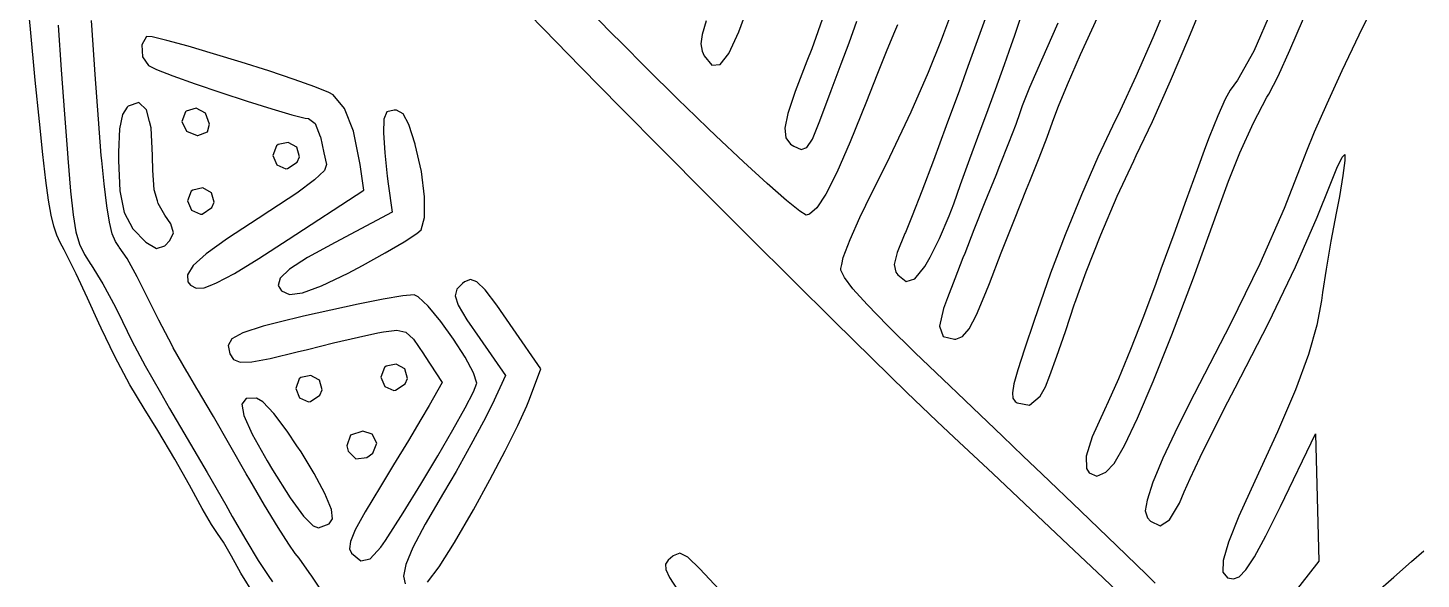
# Model space of a CAD drawing. Header units: inches. Extents: x -2.16 to 7.19, y -6.87 to -1.22.
# Drawn here: x -2.15 to -1.538, y -4.839 to -4.597 of the extents above; entities that cross this region are included whole.
import ezdxf

# ---------------------------------------------------------------- set-up
doc = ezdxf.new("R2010")
doc.units = ezdxf.units.IN
doc.header["$MEASUREMENT"] = 0
doc.layers.add('Front', color=13, linetype='CONTINUOUS', true_color=0xc83434)

msp = doc.modelspace()

# ---------------------------------------------------------------- linework, layer by layer
at = {"layer": 'Front', "linetype": 'CONTINUOUS'}
for p, q in [((-2.14895, -4.59725), (-2.15008, -4.5853)), ((-1.93765, -4.58244), (-1.92331, -4.59727)), ((-1.8939, -4.59849), (-1.90834, -4.58356)), ((-1.64822, -4.58345), (-1.65557, -4.60108)), ((-1.63973, -4.60103), (-1.63235, -4.5829)), ((-1.55732, -4.58408), (-1.56503, -4.5999)), ((-1.83758, -4.59841), (-1.83552, -4.5928)), ((-1.79999, -4.59045), (-1.80554, -4.60584)), ((-1.74746, -4.59917), (-1.74479, -4.59208)), ((-1.72809, -4.58941), (-1.73689, -4.6137)), ((-1.71644, -4.6003), (-1.71296, -4.59025)), ((-1.68731, -4.60838), (-1.67996, -4.5921)), ((-1.60334, -4.5891), (-1.61111, -4.60685)), ((-1.5953, -4.6065), (-1.58937, -4.5925)), ((-2.14681, -4.61968), (-2.14895, -4.59725)), ((-2.13675, -4.59544), (-2.13542, -4.61514)), ((-2.12144, -4.60419), (-2.12217, -4.59344)), ((-1.92331, -4.59727), (-1.90713, -4.61386)), ((-1.88871, -4.60374), (-1.8939, -4.59849)), ((-1.85196, -4.59353), (-1.85367, -4.59953)), ((-1.84194, -4.60799), (-1.83758, -4.59841)), ((-1.78912, -4.6032), (-1.78576, -4.59371)), ((-1.76781, -4.5953), (-1.76959, -4.5995)), ((-1.74843, -4.60187), (-1.74746, -4.59917)), ((-1.69728, -4.59459), (-1.70455, -4.61086)), ((-2.12055, -4.61724), (-2.12144, -4.60419)), ((-2.09797, -4.60043), (-2.10005, -4.60419)), ((-2.10005, -4.60419), (-2.09962, -4.60944)), ((-2.09541, -4.60066), (-2.09797, -4.60043)), ((-2.08896, -4.60218), (-2.09541, -4.60066)), ((-2.07965, -4.60473), (-2.08896, -4.60218)), ((-2.06843, -4.60802), (-2.07965, -4.60473)), ((-1.87886, -4.61372), (-1.88871, -4.60374)), ((-1.85367, -4.59953), (-1.85419, -4.60374)), ((-1.85419, -4.60374), (-1.85372, -4.60685)), ((-1.79262, -4.61251), (-1.78912, -4.6032)), ((-1.76959, -4.5995), (-1.77274, -4.60726)), ((-1.75412, -4.61609), (-1.74843, -4.60187)), ((-1.7208, -4.61276), (-1.7177, -4.60399)), ((-1.7177, -4.60399), (-1.71644, -4.6003)), ((-1.65557, -4.60108), (-1.66302, -4.61813)), ((-1.6478, -4.61994), (-1.63973, -4.60103)), ((-1.56503, -4.5999), (-1.57246, -4.61559)), ((-2.09962, -4.60944), (-2.09712, -4.61328)), ((-2.05628, -4.61175), (-2.06843, -4.60802)), ((-1.85372, -4.60685), (-1.85281, -4.60892)), ((-1.85281, -4.60892), (-1.84939, -4.6131)), ((-1.84582, -4.61284), (-1.84194, -4.60799)), ((-1.80767, -4.61136), (-1.81282, -4.62471)), ((-1.80554, -4.60584), (-1.80767, -4.61136)), ((-1.77274, -4.60726), (-1.77683, -4.61746)), ((-1.70455, -4.61086), (-1.70979, -4.62295)), ((-1.69309, -4.62151), (-1.68731, -4.60838)), ((-1.61111, -4.60685), (-1.61835, -4.61972)), ((-1.60055, -4.61797), (-1.5953, -4.6065)), ((-2.13542, -4.61514), (-2.13403, -4.63464)), ((-2.1191, -4.63687), (-2.12055, -4.61724)), ((-2.09712, -4.61328), (-2.09354, -4.61497)), ((-2.09354, -4.61497), (-2.08629, -4.61775)), ((-2.08629, -4.61775), (-2.07648, -4.62123)), ((-2.04417, -4.61562), (-2.05628, -4.61175)), ((-2.03306, -4.61933), (-2.04417, -4.61562)), ((-1.90713, -4.61386), (-1.88955, -4.63175)), ((-1.86399, -4.62842), (-1.87886, -4.61372)), ((-1.84939, -4.6131), (-1.84582, -4.61284)), ((-1.79698, -4.62421), (-1.79262, -4.61251)), ((-1.77683, -4.61746), (-1.78141, -4.629)), ((-1.76183, -4.63355), (-1.75412, -4.61609)), ((-1.73689, -4.6137), (-1.74063, -4.62405)), ((-1.72475, -4.62371), (-1.7208, -4.61276)), ((-1.57246, -4.61559), (-1.57914, -4.63013)), ((-2.14502, -4.6379), (-2.14681, -4.61968)), ((-2.07648, -4.62123), (-2.06523, -4.62505)), ((-2.02393, -4.62259), (-2.03306, -4.61933)), ((-2.01775, -4.62509), (-2.02393, -4.62259)), ((-1.729, -4.6353), (-1.72475, -4.62371)), ((-1.70979, -4.62295), (-1.71303, -4.63095)), ((-1.69709, -4.63105), (-1.69309, -4.62151)), ((-1.66302, -4.61813), (-1.66989, -4.633)), ((-1.65577, -4.63781), (-1.6478, -4.61994)), ((-1.61835, -4.61972), (-1.62154, -4.62405)), ((-1.60464, -4.62581), (-1.60055, -4.61797)), ((-2.10131, -4.62952), (-2.10596, -4.63112)), ((-2.09796, -4.63271), (-2.10131, -4.62952)), ((-2.06523, -4.62505), (-2.05367, -4.62884)), ((-2.05367, -4.62884), (-2.0429, -4.63223)), ((-2.0159, -4.62616), (-2.01775, -4.62509)), ((-2.01089, -4.63207), (-2.0159, -4.62616)), ((-1.86088, -4.63145), (-1.86399, -4.62842)), ((-1.81282, -4.62471), (-1.81599, -4.63427)), ((-1.80061, -4.63405), (-1.79698, -4.62421)), ((-1.78143, -4.62905), (-1.78863, -4.64686)), ((-1.78141, -4.629), (-1.78143, -4.62905)), ((-1.74063, -4.62405), (-1.74636, -4.63981)), ((-1.62376, -4.628), (-1.62705, -4.63536)), ((-1.62154, -4.62405), (-1.62376, -4.628)), ((-1.61135, -4.63846), (-1.6054, -4.62711)), ((-1.6054, -4.62711), (-1.60464, -4.62581)), ((-2.13403, -4.63464), (-2.13272, -4.65174)), ((-2.10855, -4.63485), (-2.10975, -4.64115)), ((-2.1065, -4.63155), (-2.10855, -4.63485)), ((-2.10596, -4.63112), (-2.1065, -4.63155)), ((-2.09663, -4.63791), (-2.09796, -4.63271)), ((-2.08075, -4.63355), (-2.08239, -4.63791)), ((-2.08052, -4.63333), (-2.08075, -4.63355)), ((-2.07612, -4.63193), (-2.08052, -4.63333)), ((-2.07204, -4.63415), (-2.07612, -4.63193)), ((-2.07025, -4.63897), (-2.07204, -4.63415)), ((-2.0429, -4.63223), (-2.03403, -4.63486)), ((-2.03403, -4.63486), (-2.0282, -4.63634)), ((-2.00699, -4.64215), (-2.01089, -4.63207)), ((-1.99224, -4.63359), (-1.99359, -4.63685)), ((-1.98901, -4.6328), (-1.99224, -4.63359)), ((-1.98804, -4.63287), (-1.98901, -4.6328)), ((-1.98511, -4.63454), (-1.98804, -4.63287)), ((-1.98258, -4.63919), (-1.98511, -4.63454)), ((-1.88955, -4.63175), (-1.871, -4.65052)), ((-1.85115, -4.64081), (-1.86088, -4.63145)), ((-1.81599, -4.63427), (-1.8173, -4.64081)), ((-1.80218, -4.63828), (-1.80061, -4.63405)), ((-1.77115, -4.65335), (-1.76183, -4.63355)), ((-1.73146, -4.64197), (-1.729, -4.6353)), ((-1.71411, -4.63405), (-1.71586, -4.63914)), ((-1.71303, -4.63095), (-1.71411, -4.63405)), ((-1.69911, -4.63655), (-1.69709, -4.63105)), ((-1.66989, -4.633), (-1.67328, -4.6399)), ((-1.62705, -4.63536), (-1.63082, -4.64481)), ((-1.57914, -4.63013), (-1.58459, -4.64248)), ((-2.1435, -4.65242), (-2.14502, -4.6379)), ((-2.11779, -4.65276), (-2.1191, -4.63687)), ((-2.10975, -4.64115), (-2.11022, -4.65131)), ((-2.09593, -4.64062), (-2.09663, -4.63791)), ((-2.09527, -4.6528), (-2.09593, -4.64062)), ((-2.08239, -4.63791), (-2.08035, -4.64206)), ((-2.08035, -4.64206), (-2.07566, -4.64404)), ((-2.0711, -4.64233), (-2.07025, -4.63897)), ((-2.0282, -4.63634), (-2.02677, -4.63655)), ((-2.02677, -4.63655), (-2.02376, -4.63878)), ((-2.02376, -4.63878), (-2.02156, -4.64443)), ((-2.00402, -4.65679), (-2.00699, -4.64215)), ((-1.99359, -4.63685), (-1.99372, -4.6428)), ((-1.97983, -4.6478), (-1.98258, -4.63919)), ((-1.84766, -4.64416), (-1.85115, -4.64081)), ((-1.8173, -4.64081), (-1.81687, -4.64507)), ((-1.80522, -4.64563), (-1.80218, -4.63828)), ((-1.74636, -4.63981), (-1.75198, -4.65494)), ((-1.73597, -4.65433), (-1.73146, -4.64197)), ((-1.71586, -4.63914), (-1.71898, -4.64738)), ((-1.702, -4.64471), (-1.69962, -4.63816)), ((-1.69962, -4.63816), (-1.69911, -4.63655)), ((-1.67328, -4.6399), (-1.67977, -4.65353)), ((-1.66285, -4.6528), (-1.65577, -4.63781)), ((-1.61739, -4.65164), (-1.61135, -4.63846)), ((-2.07566, -4.64404), (-2.07532, -4.64405)), ((-2.07532, -4.64405), (-2.0711, -4.64233)), ((-2.0401, -4.64799), (-2.04075, -4.64855)), ((-2.03572, -4.64703), (-2.0401, -4.64799)), ((-2.03186, -4.64918), (-2.03572, -4.64703)), ((-2.02156, -4.64443), (-2.02151, -4.64467)), ((-2.02151, -4.64467), (-2.02003, -4.65159)), ((-1.99372, -4.6428), (-1.99317, -4.65163)), ((-1.9798, -4.64794), (-1.97983, -4.6478)), ((-1.97709, -4.65991), (-1.9798, -4.64794)), ((-1.83556, -4.65555), (-1.84766, -4.64416)), ((-1.81687, -4.64507), (-1.8148, -4.64782)), ((-1.8148, -4.64782), (-1.81337, -4.64877)), ((-1.80766, -4.64932), (-1.80522, -4.64563)), ((-1.78863, -4.64686), (-1.79452, -4.66032)), ((-1.71898, -4.64738), (-1.72291, -4.65732)), ((-1.70552, -4.65383), (-1.702, -4.64471)), ((-1.63082, -4.64481), (-1.6324, -4.64905)), ((-1.58459, -4.64248), (-1.58833, -4.65159)), ((-2.14218, -4.66377), (-2.1435, -4.65242)), ((-2.13272, -4.65174), (-2.13254, -4.65405)), ((-2.13254, -4.65405), (-2.1313, -4.66846)), ((-2.11757, -4.65505), (-2.11779, -4.65276)), ((-2.11022, -4.65131), (-2.11025, -4.65505)), ((-2.09525, -4.6532), (-2.09527, -4.6528)), ((-2.09517, -4.6592), (-2.09525, -4.6532)), ((-2.04075, -4.64855), (-2.04235, -4.6528)), ((-2.04235, -4.6528), (-2.04066, -4.6569)), ((-2.03071, -4.65339), (-2.03186, -4.64918)), ((-2.03173, -4.6557), (-2.03071, -4.65339)), ((-2.02003, -4.65159), (-2.01877, -4.65677)), ((-1.99317, -4.65163), (-1.99211, -4.66185)), ((-1.871, -4.65052), (-1.85192, -4.66972)), ((-1.81337, -4.64877), (-1.81015, -4.65011)), ((-1.81015, -4.65011), (-1.80766, -4.64932)), ((-1.78168, -4.67461), (-1.77115, -4.65335)), ((-1.74006, -4.66563), (-1.73597, -4.65433)), ((-1.70963, -4.66405), (-1.70552, -4.65383)), ((-1.67977, -4.65353), (-1.68699, -4.67008)), ((-1.66397, -4.65509), (-1.66285, -4.6528)), ((-1.6324, -4.64905), (-1.63607, -4.65908)), ((-1.62231, -4.66405), (-1.61739, -4.65164)), ((-1.58879, -4.65283), (-1.59788, -4.67607)), ((-1.58833, -4.65159), (-1.58879, -4.65283)), ((-1.57471, -4.65838), (-1.57233, -4.65355)), ((-1.57233, -4.65355), (-1.57114, -4.65232)), ((-1.57114, -4.65232), (-1.57113, -4.65508)), ((-2.11656, -4.66532), (-2.11757, -4.65505)), ((-2.11025, -4.65505), (-2.10969, -4.66829)), ((-2.09449, -4.66789), (-2.09517, -4.6592)), ((-2.04066, -4.6569), (-2.03673, -4.65867)), ((-2.03673, -4.65867), (-2.03591, -4.65858)), ((-2.03591, -4.65858), (-2.03173, -4.6557)), ((-2.01975, -4.65939), (-2.02401, -4.6635)), ((-2.01877, -4.65677), (-2.01975, -4.65939)), ((-2.00233, -4.66803), (-2.00402, -4.65679)), ((-1.97569, -4.67104), (-1.97709, -4.65991)), ((-1.82506, -4.66517), (-1.83556, -4.65555)), ((-1.79452, -4.66032), (-1.79931, -4.66984)), ((-1.75198, -4.65494), (-1.75709, -4.66844)), ((-1.72291, -4.65732), (-1.72462, -4.66155)), ((-1.67121, -4.67077), (-1.66397, -4.65509)), ((-1.63607, -4.65908), (-1.64091, -4.67236)), ((-1.57767, -4.66575), (-1.57471, -4.65838)), ((-1.57113, -4.65508), (-1.57199, -4.66165)), ((-2.14099, -4.67246), (-2.14218, -4.66377)), ((-2.11538, -4.67497), (-2.11656, -4.66532)), ((-2.02401, -4.6635), (-2.03188, -4.66935)), ((-1.99211, -4.66185), (-1.99166, -4.6653)), ((-1.99166, -4.6653), (-1.98988, -4.6778)), ((-1.81664, -4.67259), (-1.82506, -4.66517)), ((-1.74305, -4.67405), (-1.74006, -4.66563)), ((-1.72462, -4.66155), (-1.7294, -4.67333)), ((-1.71107, -4.66758), (-1.70963, -4.66405)), ((-1.62693, -4.67695), (-1.62231, -4.66405)), ((-1.58328, -4.67999), (-1.57767, -4.66575)), ((-1.57199, -4.66165), (-1.57356, -4.67091)), ((-2.13984, -4.67902), (-2.14099, -4.67246)), ((-2.1313, -4.66846), (-2.13017, -4.67889)), ((-2.10969, -4.66829), (-2.10775, -4.67788)), ((-2.09315, -4.6728), (-2.09449, -4.66789)), ((-2.09283, -4.67399), (-2.09315, -4.6728)), ((-2.07825, -4.66855), (-2.07985, -4.6728)), ((-2.07985, -4.6728), (-2.07816, -4.6769)), ((-2.0776, -4.66799), (-2.07825, -4.66855)), ((-2.07322, -4.66703), (-2.0776, -4.66799)), ((-2.06936, -4.66918), (-2.07322, -4.66703)), ((-2.06821, -4.67339), (-2.06936, -4.66918)), ((-2.03188, -4.66935), (-2.04369, -4.67722)), ((-2.03562, -4.68979), (-2.00233, -4.66803)), ((-1.97568, -4.68002), (-1.97569, -4.67104)), ((-1.85192, -4.66972), (-1.83273, -4.68893)), ((-1.8108, -4.67736), (-1.81664, -4.67259)), ((-1.79931, -4.66984), (-1.80321, -4.67582)), ((-1.75709, -4.66844), (-1.76133, -4.67933)), ((-1.71645, -4.681), (-1.71107, -4.66758)), ((-1.68699, -4.67008), (-1.69417, -4.6877)), ((-1.67846, -4.6877), (-1.67121, -4.67077)), ((-1.64091, -4.67236), (-1.6464, -4.68742)), ((-1.57356, -4.67091), (-1.57493, -4.67812)), ((-2.13866, -4.68396), (-2.13984, -4.67902)), ((-2.13017, -4.67889), (-2.12893, -4.68634)), ((-2.11419, -4.68213), (-2.11538, -4.67497)), ((-2.10775, -4.67788), (-2.104, -4.68504)), ((-2.08985, -4.67904), (-2.09283, -4.67399)), ((-2.07816, -4.6769), (-2.07423, -4.67867)), ((-2.07423, -4.67867), (-2.07341, -4.67858)), ((-2.07341, -4.67858), (-2.06923, -4.6757)), ((-2.06923, -4.6757), (-2.06821, -4.67339)), ((-2.04369, -4.67722), (-2.04885, -4.68052)), ((-1.98988, -4.6778), (-2.01506, -4.69104)), ((-1.80801, -4.67905), (-1.8108, -4.67736)), ((-1.80645, -4.67867), (-1.80801, -4.67905)), ((-1.80321, -4.67582), (-1.80645, -4.67867)), ((-1.7844, -4.68014), (-1.78168, -4.67461)), ((-1.74503, -4.67934), (-1.74305, -4.67405)), ((-1.7294, -4.67333), (-1.73424, -4.68552)), ((-1.63773, -4.70659), (-1.62693, -4.67695)), ((-1.59788, -4.67607), (-1.60859, -4.70039)), ((-1.57493, -4.67812), (-1.57728, -4.69051)), ((-2.13738, -4.68782), (-2.13866, -4.68396)), ((-2.11295, -4.68721), (-2.11419, -4.68213)), ((-2.104, -4.68504), (-2.09815, -4.69092)), ((-2.0873, -4.68281), (-2.08985, -4.67904)), ((-2.08601, -4.68683), (-2.0873, -4.68281)), ((-2.04885, -4.68052), (-2.06226, -4.68927)), ((-1.97716, -4.68555), (-1.97568, -4.68002)), ((-1.78869, -4.68979), (-1.7844, -4.68014)), ((-1.76133, -4.67933), (-1.76432, -4.68661)), ((-1.74931, -4.68938), (-1.74503, -4.67934)), ((-1.72225, -4.69569), (-1.71645, -4.681)), ((-1.59283, -4.70173), (-1.58328, -4.67999)), ((-2.13591, -4.6911), (-2.13738, -4.68782)), ((-2.13419, -4.69433), (-2.13591, -4.6911)), ((-2.12893, -4.68634), (-2.12736, -4.69181)), ((-2.11162, -4.69062), (-2.11295, -4.68721)), ((-2.11016, -4.6928), (-2.11162, -4.69062)), ((-2.09815, -4.69092), (-2.09347, -4.69375)), ((-2.08988, -4.69256), (-2.08766, -4.69019)), ((-2.08766, -4.69019), (-2.08601, -4.68683)), ((-2.06226, -4.68927), (-2.07166, -4.69604)), ((-2.04857, -4.69814), (-2.03562, -4.68979)), ((-2.01506, -4.69104), (-2.02713, -4.69767)), ((-1.99302, -4.69567), (-1.98473, -4.6908)), ((-1.98473, -4.6908), (-1.97908, -4.68716)), ((-1.97908, -4.68716), (-1.97716, -4.68555)), ((-1.83273, -4.68893), (-1.81388, -4.7077)), ((-1.79164, -4.69766), (-1.78869, -4.68979)), ((-1.76455, -4.68714), (-1.76797, -4.69548)), ((-1.76432, -4.68661), (-1.76455, -4.68714)), ((-1.75342, -4.6976), (-1.74931, -4.68938)), ((-1.73424, -4.68552), (-1.73828, -4.69586)), ((-1.69417, -4.6877), (-1.70053, -4.70454)), ((-1.68494, -4.70401), (-1.67846, -4.6877)), ((-1.6464, -4.68742), (-1.652, -4.70281)), ((-1.57728, -4.69051), (-1.57942, -4.70282)), ((-2.13314, -4.69629), (-2.13419, -4.69433)), ((-2.12886, -4.70482), (-2.13314, -4.69629)), ((-2.12736, -4.69181), (-2.12523, -4.6963)), ((-2.12523, -4.6963), (-2.12233, -4.70082)), ((-2.10989, -4.6931), (-2.11016, -4.6928)), ((-2.10644, -4.69818), (-2.10989, -4.6931)), ((-2.09347, -4.69375), (-2.08988, -4.69256)), ((-2.07166, -4.69604), (-2.07743, -4.70124)), ((-2.00297, -4.70117), (-1.99302, -4.69567)), ((-1.76797, -4.69548), (-1.76924, -4.70069)), ((-1.73828, -4.69586), (-1.73902, -4.6978)), ((-1.72743, -4.70905), (-1.72225, -4.69569)), ((-2.12233, -4.70082), (-2.12231, -4.70086)), ((-2.12231, -4.70086), (-2.1171, -4.70927)), ((-2.10199, -4.70611), (-2.10644, -4.69818)), ((-2.07743, -4.70124), (-2.07997, -4.70524)), ((-2.05931, -4.7047), (-2.04857, -4.69814)), ((-2.03503, -4.70276), (-2.03919, -4.70672)), ((-2.02713, -4.69767), (-2.03503, -4.70276)), ((-2.00929, -4.7045), (-2.00297, -4.70117)), ((-1.79275, -4.70244), (-1.79234, -4.70069)), ((-1.79265, -4.7032), (-1.79275, -4.70244)), ((-1.7911, -4.70649), (-1.79265, -4.7032)), ((-1.79234, -4.70069), (-1.79164, -4.69766)), ((-1.76924, -4.70069), (-1.76858, -4.70407)), ((-1.76025, -4.70704), (-1.75585, -4.70165)), ((-1.75585, -4.70165), (-1.75342, -4.6976)), ((-1.73902, -4.6978), (-1.74254, -4.70703)), ((-1.652, -4.70281), (-1.65428, -4.70905)), ((-1.60859, -4.70039), (-1.62143, -4.72686)), ((-1.60477, -4.72656), (-1.59283, -4.70173)), ((-1.57942, -4.70282), (-1.58102, -4.71309)), ((-2.12381, -4.71552), (-2.12886, -4.70482)), ((-2.1171, -4.70927), (-2.11156, -4.7195)), ((-2.09743, -4.7153), (-2.10199, -4.70611)), ((-2.07997, -4.70524), (-2.07969, -4.70844)), ((-2.07969, -4.70844), (-2.07858, -4.70988)), ((-2.06989, -4.70996), (-2.06711, -4.70889)), ((-2.06711, -4.70889), (-2.05931, -4.7047)), ((-2.03919, -4.70672), (-2.04006, -4.70996)), ((-2.02101, -4.71016), (-2.00929, -4.7045)), ((-1.959, -4.70905), (-1.96155, -4.71166)), ((-1.95815, -4.7084), (-1.959, -4.70905)), ((-1.95558, -4.70735), (-1.95815, -4.7084)), ((-1.95276, -4.70834), (-1.95558, -4.70735)), ((-1.94908, -4.71192), (-1.95276, -4.70834)), ((-1.81388, -4.7077), (-1.7958, -4.72559)), ((-1.78738, -4.71141), (-1.7911, -4.70649)), ((-1.76858, -4.70407), (-1.7677, -4.70535)), ((-1.7677, -4.70535), (-1.764, -4.70817)), ((-1.764, -4.70817), (-1.76025, -4.70704)), ((-1.74254, -4.70703), (-1.74578, -4.71548)), ((-1.72899, -4.71308), (-1.72743, -4.70905)), ((-1.70204, -4.70882), (-1.7078, -4.72544)), ((-1.70053, -4.70454), (-1.70204, -4.70882)), ((-1.68986, -4.7178), (-1.68494, -4.70401)), ((-1.65428, -4.70905), (-1.65975, -4.72367)), ((-1.64719, -4.73163), (-1.63773, -4.70659)), ((-2.11887, -4.72655), (-2.12381, -4.71552)), ((-2.09256, -4.72525), (-2.09743, -4.7153)), ((-2.07858, -4.70988), (-2.07616, -4.7112)), ((-2.07616, -4.7112), (-2.07252, -4.71097)), ((-2.07252, -4.71097), (-2.06989, -4.70996)), ((-2.04006, -4.70996), (-2.03858, -4.71238)), ((-2.03858, -4.71238), (-2.03509, -4.71392)), ((-2.03509, -4.71392), (-2.02942, -4.71324)), ((-2.02942, -4.71324), (-2.02101, -4.71016)), ((-1.98529, -4.7146), (-1.99386, -4.71607)), ((-1.98034, -4.71405), (-1.98529, -4.7146)), ((-1.97844, -4.71493), (-1.98034, -4.71405)), ((-1.97406, -4.71914), (-1.97844, -4.71493)), ((-1.96155, -4.71166), (-1.96228, -4.71456)), ((-1.96228, -4.71456), (-1.96088, -4.71871)), ((-1.94393, -4.71862), (-1.94908, -4.71192)), ((-1.78118, -4.71832), (-1.78738, -4.71141)), ((-1.74578, -4.71548), (-1.74758, -4.7201)), ((-1.73309, -4.72294), (-1.72899, -4.71308)), ((-1.58102, -4.71309), (-1.58147, -4.71655)), ((-2.11156, -4.7195), (-2.10849, -4.72586)), ((-2.01692, -4.72077), (-2.02893, -4.72347)), ((-2.00482, -4.71822), (-2.01692, -4.72077)), ((-1.99386, -4.71607), (-2.00482, -4.71822)), ((-1.96861, -4.72577), (-1.97406, -4.71914)), ((-1.96088, -4.71871), (-1.95707, -4.72505)), ((-1.93671, -4.72899), (-1.94393, -4.71862)), ((-1.7722, -4.72756), (-1.78118, -4.71832)), ((-1.74758, -4.7201), (-1.74939, -4.72785)), ((-1.69397, -4.73015), (-1.68994, -4.71804)), ((-1.68994, -4.71804), (-1.68986, -4.7178)), ((-1.58147, -4.71655), (-1.58347, -4.72751)), ((-2.11789, -4.72877), (-2.11887, -4.72655)), ((-2.10849, -4.72586), (-2.10433, -4.7343)), ((-2.08665, -4.73644), (-2.09256, -4.72525)), ((-2.04661, -4.72794), (-2.05558, -4.73085)), ((-2.03962, -4.72605), (-2.04661, -4.72794)), ((-2.02893, -4.72347), (-2.03962, -4.72605)), ((-1.96292, -4.73362), (-1.96861, -4.72577)), ((-1.95707, -4.72505), (-1.95142, -4.7333)), ((-1.7958, -4.72559), (-1.77892, -4.74217)), ((-1.7719, -4.72785), (-1.7722, -4.72756)), ((-1.76012, -4.73945), (-1.7719, -4.72785)), ((-1.74939, -4.72785), (-1.74772, -4.73249)), ((-1.73632, -4.7291), (-1.73309, -4.72294)), ((-1.7078, -4.72544), (-1.71204, -4.73797)), ((-1.65975, -4.72367), (-1.6654, -4.7381)), ((-1.62143, -4.72686), (-1.6329, -4.74905)), ((-1.61932, -4.75499), (-1.60477, -4.72656)), ((-1.58347, -4.72751), (-1.5872, -4.7404)), ((-2.11191, -4.74117), (-2.11789, -4.72877)), ((-2.06045, -4.73346), (-2.06202, -4.73644)), ((-2.05558, -4.73085), (-2.06045, -4.73346)), ((-2.01568, -4.73522), (-2.00478, -4.73268)), ((-2.00478, -4.73268), (-1.99622, -4.73087)), ((-1.99622, -4.73087), (-1.99377, -4.73042)), ((-1.99377, -4.73042), (-1.98786, -4.72968)), ((-1.98786, -4.72968), (-1.98397, -4.73046)), ((-1.98397, -4.73046), (-1.98058, -4.73364)), ((-1.98058, -4.73364), (-1.97614, -4.74011)), ((-1.95782, -4.74155), (-1.96292, -4.73362)), ((-1.95142, -4.7333), (-1.94009, -4.74951)), ((-1.9246, -4.74671), (-1.93671, -4.72899)), ((-1.74772, -4.73249), (-1.74269, -4.73366)), ((-1.74269, -4.73366), (-1.74215, -4.7336)), ((-1.74215, -4.7336), (-1.73918, -4.73238)), ((-1.73918, -4.73238), (-1.73632, -4.7291)), ((-1.69773, -4.74106), (-1.69397, -4.73015)), ((-1.65536, -4.75217), (-1.64719, -4.73163)), ((-2.10433, -4.7343), (-2.09847, -4.74528)), ((-2.08615, -4.7374), (-2.08665, -4.73644)), ((-2.08021, -4.7478), (-2.08615, -4.7374)), ((-2.06202, -4.73644), (-2.06124, -4.74007)), ((-2.06124, -4.74007), (-2.05966, -4.74247)), ((-2.04353, -4.74207), (-2.03171, -4.73924)), ((-2.03171, -4.73924), (-2.02715, -4.73808)), ((-2.02715, -4.73808), (-2.01568, -4.73522)), ((-1.97614, -4.74011), (-1.97575, -4.74072)), ((-1.74462, -4.75434), (-1.76012, -4.73945)), ((-1.71204, -4.73797), (-1.71494, -4.74702)), ((-1.6654, -4.7381), (-1.67072, -4.75102)), ((-2.10519, -4.75373), (-2.11191, -4.74117)), ((-2.09847, -4.74528), (-2.09183, -4.75712)), ((-2.05966, -4.74247), (-2.05671, -4.74364)), ((-2.05671, -4.74364), (-2.0516, -4.74352)), ((-2.0516, -4.74352), (-2.04353, -4.74207)), ((-1.99325, -4.74605), (-1.99485, -4.7503)), ((-1.9926, -4.74549), (-1.99325, -4.74605)), ((-1.98822, -4.74453), (-1.9926, -4.74549)), ((-1.98436, -4.74668), (-1.98822, -4.74453)), ((-1.97575, -4.74072), (-1.96796, -4.75269)), ((-1.95415, -4.74836), (-1.95782, -4.74155)), ((-1.77892, -4.74217), (-1.76367, -4.757)), ((-1.70081, -4.74959), (-1.69773, -4.74106)), ((-1.5872, -4.7404), (-1.59288, -4.75581)), ((-2.07996, -4.74821), (-2.08021, -4.7478)), ((-2.07574, -4.7553), (-2.07996, -4.74821)), ((-2.03075, -4.75105), (-2.03235, -4.7553)), ((-2.0301, -4.75049), (-2.03075, -4.75105)), ((-2.02572, -4.74953), (-2.0301, -4.75049)), ((-2.02433, -4.7503), (-2.02572, -4.74953)), ((-2.02186, -4.75168), (-2.02433, -4.7503)), ((-2.02071, -4.75589), (-2.02186, -4.75168)), ((-1.99485, -4.7503), (-1.99316, -4.7544)), ((-1.98321, -4.75089), (-1.98436, -4.74668)), ((-1.98423, -4.7532), (-1.98321, -4.75089)), ((-1.95275, -4.75289), (-1.95415, -4.74836)), ((-1.94009, -4.74951), (-1.94603, -4.7624)), ((-1.92951, -4.76004), (-1.9246, -4.74671)), ((-1.71494, -4.74702), (-1.71663, -4.75322)), ((-1.70278, -4.75453), (-1.70081, -4.74959)), ((-1.67072, -4.75102), (-1.67516, -4.76115)), ((-1.66228, -4.76837), (-1.65536, -4.75217)), ((-1.6329, -4.74905), (-1.63963, -4.76209)), ((-2.09901, -4.76405), (-2.10519, -4.75373)), ((-2.09183, -4.75712), (-2.08778, -4.76405)), ((-2.07505, -4.75647), (-2.07574, -4.7553)), ((-2.07175, -4.76212), (-2.07505, -4.75647)), ((-2.03235, -4.7553), (-2.03066, -4.7594)), ((-2.02591, -4.76108), (-2.02173, -4.7582)), ((-2.02173, -4.7582), (-2.02071, -4.75589)), ((-1.99316, -4.7544), (-1.98923, -4.75617)), ((-1.98923, -4.75617), (-1.98841, -4.75608)), ((-1.98841, -4.75608), (-1.98423, -4.7532)), ((-1.96796, -4.75269), (-1.97366, -4.76274)), ((-1.95784, -4.76381), (-1.9542, -4.75673)), ((-1.9542, -4.75673), (-1.95275, -4.75302)), ((-1.95275, -4.75302), (-1.95275, -4.75289)), ((-1.76367, -4.757), (-1.75049, -4.76964)), ((-1.74162, -4.7572), (-1.74462, -4.75434)), ((-1.73805, -4.76061), (-1.74162, -4.7572)), ((-1.71663, -4.75322), (-1.71728, -4.7572)), ((-1.71728, -4.7572), (-1.71705, -4.75957)), ((-1.70986, -4.76258), (-1.70509, -4.75863)), ((-1.70509, -4.75863), (-1.70278, -4.75453)), ((-1.62256, -4.76122), (-1.61932, -4.75499)), ((-1.59288, -4.75581), (-1.60071, -4.77432)), ((-2.09289, -4.77379), (-2.09901, -4.76405)), ((-2.08778, -4.76405), (-2.07999, -4.77724)), ((-2.06855, -4.7676), (-2.07175, -4.76212)), ((-2.05412, -4.75968), (-2.05599, -4.76212)), ((-2.05599, -4.76212), (-2.05514, -4.76723)), ((-2.04963, -4.7595), (-2.05412, -4.75968)), ((-2.04686, -4.76114), (-2.04963, -4.7595)), ((-2.04198, -4.76635), (-2.04686, -4.76114)), ((-2.03066, -4.7594), (-2.02673, -4.76117)), ((-2.02673, -4.76117), (-2.02591, -4.76108)), ((-1.97366, -4.76274), (-1.97729, -4.76896)), ((-1.96322, -4.77348), (-1.95784, -4.76381)), ((-1.94603, -4.7624), (-1.94976, -4.76986)), ((-1.93466, -4.7715), (-1.93068, -4.76292)), ((-1.93068, -4.76292), (-1.92951, -4.76004)), ((-1.72163, -4.7763), (-1.73805, -4.76061)), ((-1.71705, -4.75957), (-1.71608, -4.76095)), ((-1.71608, -4.76095), (-1.71519, -4.76158)), ((-1.71519, -4.76158), (-1.70986, -4.76258)), ((-1.67682, -4.76461), (-1.68229, -4.77656)), ((-1.67516, -4.76115), (-1.67682, -4.76461)), ((-1.63963, -4.76209), (-1.6459, -4.7748)), ((-1.62907, -4.77398), (-1.62256, -4.76122)), ((-2.06128, -4.78018), (-2.06855, -4.7676)), ((-2.05514, -4.76723), (-2.05149, -4.77541)), ((-2.03613, -4.77407), (-2.04198, -4.76635)), ((-1.97729, -4.76896), (-1.98277, -4.77811)), ((-1.94976, -4.76986), (-1.9553, -4.78013)), ((-1.75049, -4.76964), (-1.74292, -4.77678)), ((-1.66803, -4.78034), (-1.66228, -4.76837)), ((-2.08546, -4.78632), (-2.09289, -4.77379)), ((-2.05149, -4.77541), (-2.04495, -4.78707)), ((-2.03184, -4.78047), (-2.03613, -4.77407)), ((-2.00819, -4.77585), (-2.00987, -4.78047)), ((-2.00287, -4.77405), (-2.00819, -4.77585)), ((-1.99871, -4.77542), (-2.00287, -4.77405)), ((-1.99665, -4.77931), (-1.99871, -4.77542)), ((-1.96987, -4.78493), (-1.96322, -4.77348)), ((-1.94029, -4.78272), (-1.93466, -4.7715)), ((-1.74292, -4.77678), (-1.72589, -4.79273)), ((-1.71254, -4.78501), (-1.72163, -4.7763)), ((-1.68229, -4.77656), (-1.6849, -4.78501)), ((-1.6459, -4.7748), (-1.65113, -4.78596)), ((-1.6348, -4.78554), (-1.62907, -4.77398)), ((-1.60071, -4.77432), (-1.6107, -4.79605)), ((-1.59949, -4.80717), (-1.584, -4.7753)), ((-1.584, -4.7753), (-1.58329, -4.80329)), ((-2.07999, -4.77724), (-2.07128, -4.79221)), ((-2.05407, -4.7928), (-2.06128, -4.78018)), ((-2.03, -4.78322), (-2.03184, -4.78047)), ((-2.00987, -4.78047), (-2.0093, -4.78292)), ((-2.0093, -4.78292), (-2.00594, -4.78618)), ((-1.99844, -4.78374), (-1.99665, -4.77931)), ((-1.98277, -4.77811), (-1.9893, -4.78889)), ((-1.9553, -4.78013), (-1.96184, -4.79173)), ((-1.94699, -4.79547), (-1.94029, -4.78272)), ((-1.67264, -4.78822), (-1.66803, -4.78034)), ((-2.07906, -4.7978), (-2.08546, -4.78632)), ((-2.04495, -4.78707), (-2.04253, -4.7911)), ((-2.02425, -4.79272), (-2.03, -4.78322)), ((-2.00594, -4.78618), (-2.00104, -4.78564)), ((-2.00104, -4.78564), (-1.99844, -4.78374)), ((-1.9893, -4.78889), (-1.99513, -4.7984)), ((-1.97734, -4.79738), (-1.96987, -4.78493)), ((-1.70433, -4.79288), (-1.71254, -4.78501)), ((-1.6849, -4.78501), (-1.68476, -4.79048)), ((-1.67619, -4.79213), (-1.67264, -4.78822)), ((-1.65113, -4.78596), (-1.65475, -4.79437)), ((-1.63923, -4.79484), (-1.6348, -4.78554)), ((-2.07128, -4.79221), (-2.06311, -4.80645)), ((-2.05257, -4.79542), (-2.05407, -4.7928)), ((-2.04253, -4.7911), (-2.0348, -4.80335)), ((-2.01957, -4.80152), (-2.02425, -4.79272)), ((-1.96184, -4.79173), (-1.96737, -4.80119)), ((-1.72589, -4.79273), (-1.70904, -4.8086)), ((-1.68728, -4.80927), (-1.70433, -4.79288)), ((-1.68476, -4.79048), (-1.68358, -4.79238)), ((-1.68358, -4.79238), (-1.68013, -4.79389)), ((-1.68013, -4.79389), (-1.67619, -4.79213)), ((-1.65475, -4.79437), (-1.65552, -4.79642)), ((-1.64182, -4.8008), (-1.63923, -4.79484)), ((-2.07817, -4.79947), (-2.07906, -4.7978)), ((-2.07339, -4.80813), (-2.07817, -4.79947)), ((-2.04602, -4.80666), (-2.05257, -4.79542)), ((-2.01663, -4.80853), (-2.01957, -4.80152)), ((-1.99513, -4.7984), (-2.00188, -4.8096)), ((-1.98517, -4.81005), (-1.97734, -4.79738)), ((-1.96737, -4.80119), (-1.97539, -4.815)), ((-1.95421, -4.8086), (-1.94699, -4.79547)), ((-1.65552, -4.79642), (-1.65812, -4.80438)), ((-1.64383, -4.80566), (-1.64182, -4.8008)), ((-1.6107, -4.79605), (-1.61772, -4.81143)), ((-2.06311, -4.80645), (-2.06022, -4.81155)), ((-2.04009, -4.81645), (-2.04602, -4.80666)), ((-2.0348, -4.80335), (-2.02892, -4.81142)), ((-1.65812, -4.80438), (-1.65889, -4.80916)), ((-1.64818, -4.81309), (-1.64383, -4.80566)), ((-1.60591, -4.82009), (-1.59949, -4.80717)), ((-1.58329, -4.80329), (-1.58258, -4.83128)), ((-2.06931, -4.81512), (-2.07339, -4.80813)), ((-2.06022, -4.81155), (-2.05429, -4.82182)), ((-2.02892, -4.81142), (-2.02464, -4.81567)), ((-2.01766, -4.81477), (-2.01611, -4.81269)), ((-2.01611, -4.81269), (-2.01663, -4.80853)), ((-2.00188, -4.8096), (-2.00617, -4.8174)), ((-1.9929, -4.82214), (-1.98517, -4.81005)), ((-1.96254, -4.82307), (-1.95421, -4.8086)), ((-1.70904, -4.8086), (-1.69275, -4.82401)), ((-1.67159, -4.82438), (-1.68728, -4.80927)), ((-1.65889, -4.80916), (-1.65795, -4.81219)), ((-1.65795, -4.81219), (-1.65666, -4.81371)), ((-1.65666, -4.81371), (-1.65241, -4.81573)), ((-1.65241, -4.81573), (-1.64818, -4.81309)), ((-1.61772, -4.81143), (-1.62235, -4.82293)), ((-2.06673, -4.81905), (-2.06931, -4.81512)), ((-2.06408, -4.8229), (-2.06673, -4.81905)), ((-2.0354, -4.82382), (-2.04009, -4.81645)), ((-2.02464, -4.81567), (-2.02235, -4.81655)), ((-2.02235, -4.81655), (-2.01766, -4.81477)), ((-2.00617, -4.8174), (-2.00832, -4.82257)), ((-1.97539, -4.815), (-1.98082, -4.8253)), ((-2.06063, -4.82905), (-2.06408, -4.8229)), ((-2.05429, -4.82182), (-2.04881, -4.83088)), ((-2.03253, -4.8278), (-2.0354, -4.82382)), ((-2.00832, -4.82257), (-2.00866, -4.82587)), ((-2.00866, -4.82587), (-2.00776, -4.82778)), ((-1.99968, -4.83024), (-1.99494, -4.82513)), ((-1.99494, -4.82513), (-1.9929, -4.82214)), ((-1.98082, -4.8253), (-1.98393, -4.83271)), ((-1.96924, -4.83369), (-1.96254, -4.82307)), ((-1.69275, -4.82401), (-1.67744, -4.83858)), ((-1.6584, -4.83713), (-1.67159, -4.82438)), ((-1.62235, -4.82293), (-1.62467, -4.83099)), ((-1.61087, -4.8293), (-1.60591, -4.82009)), ((-2.06061, -4.8291), (-2.06063, -4.82905)), ((-2.05644, -4.83658), (-2.06061, -4.8291)), ((-2.04881, -4.83088), (-2.04449, -4.83757)), ((-2.0308, -4.82998), (-2.03253, -4.8278)), ((-2.02637, -4.83623), (-2.0308, -4.82998)), ((-2.00776, -4.82778), (-2.00371, -4.83103)), ((-2.00371, -4.83103), (-1.99968, -4.83024)), ((-1.8686, -4.83086), (-1.86975, -4.83262)), ((-1.86653, -4.82907), (-1.8686, -4.83086)), ((-1.86639, -4.82896), (-1.86653, -4.82907)), ((-1.86349, -4.82779), (-1.86639, -4.82896)), ((-1.85998, -4.82949), (-1.86349, -4.82779)), ((-1.85465, -4.8346), (-1.85998, -4.82949)), ((-1.62467, -4.83099), (-1.62478, -4.83605)), ((-1.61463, -4.83512), (-1.61087, -4.8293)), ((-1.58258, -4.83128), (-1.59939, -4.85266)), ((-1.5496, -4.83829), (-1.54183, -4.83146)), ((-1.54183, -4.83146), (-1.5365, -4.8267)), ((-2.05044, -4.84622), (-2.05644, -4.83658)), ((-2.04449, -4.83757), (-2.04247, -4.8403)), ((-2.02531, -4.83782), (-2.02637, -4.83623)), ((-2.02063, -4.84483), (-2.02531, -4.83782)), ((-1.98393, -4.83271), (-1.98496, -4.83782)), ((-1.98496, -4.83782), (-1.98417, -4.84126)), ((-1.97442, -4.84049), (-1.96924, -4.83369)), ((-1.86975, -4.83262), (-1.86967, -4.83495)), ((-1.86967, -4.83495), (-1.86801, -4.83847)), ((-1.84621, -4.84375), (-1.85465, -4.8346)), ((-1.65448, -4.84092), (-1.6584, -4.83713)), ((-1.62478, -4.83605), (-1.62278, -4.83856)), ((-1.62012, -4.83905), (-1.61758, -4.83817)), ((-1.61758, -4.83817), (-1.61463, -4.83512)), ((-1.86801, -4.83847), (-1.86446, -4.84379)), ((-1.67744, -4.83858), (-1.6635, -4.85192)), ((-1.62278, -4.83856), (-1.62012, -4.83905)), ((-1.55775, -4.84535), (-1.5496, -4.83829))]:
    msp.add_line(p, q, dxfattribs=at)

doc.saveas('drawing.dxf')
